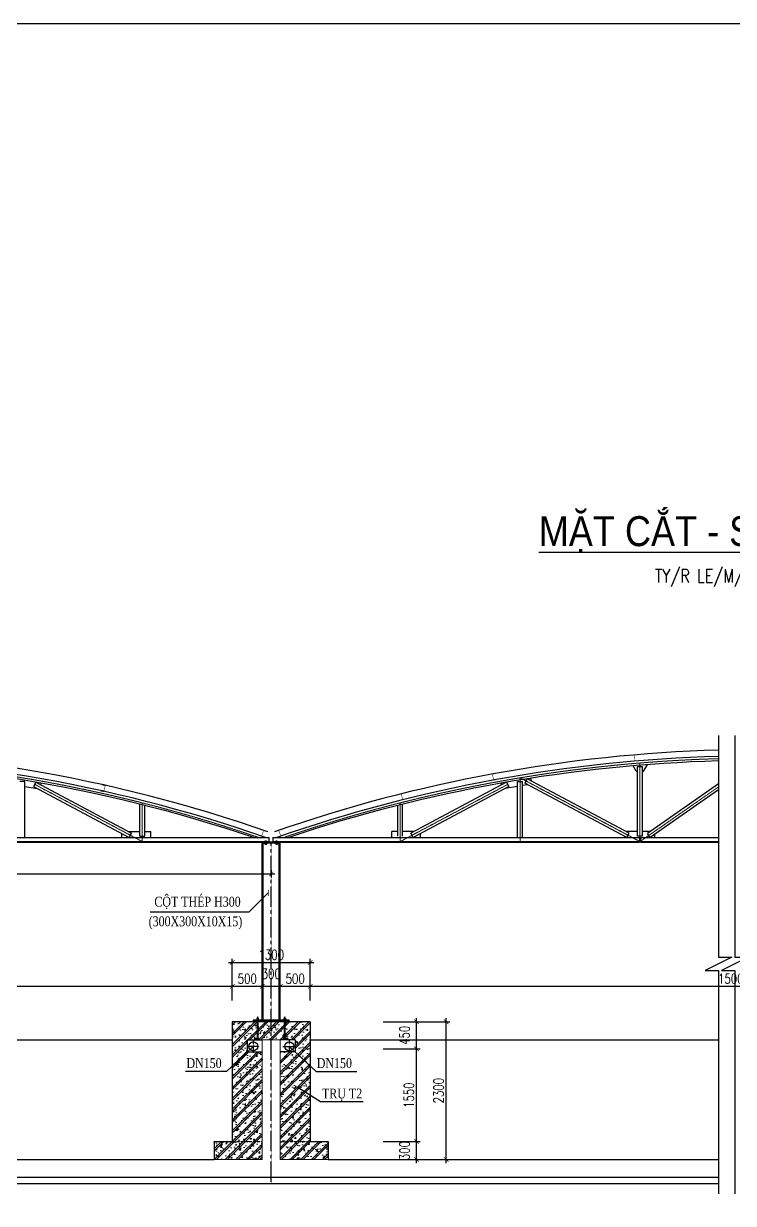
# Model space of a CAD drawing. Header units: millimetres. Extents: x -702765 to 835888, y -645289 to 262.
# Drawn here: x 615660 to 627498, y -420051 to -400359 of the extents above; entities that cross this region are included whole.
import ezdxf
from ezdxf.enums import TextEntityAlignment as Align

# ---------------------------------------------------------------- set-up
doc = ezdxf.new("R2010")
doc.units = ezdxf.units.MM
doc.header["$LTSCALE"] = 0.01
for name, pattern in [('ACAD_ISO04W100', [30, 24, -3, 0, -3]), ('CENTER', [2, 1.25, -0.25, 0.25, -0.25]), ('CENTER2', [1.125, 0.75, -0.125, 0.125, -0.125]), ('DASHED', [19.05, 12.7, -6.35])]:
    doc.linetypes.add(name, pattern=pattern)
for name, color, linetype, lineweight in [('bu long', 5, 'Continuous', 13), ('duong tam', 6, 'CENTER', 9), ('HACH', 8, 'Continuous', 9), ('net truc', 5, 'ACAD_ISO04W100', 9), ('ong phan phoi bun', 3, 'Continuous', 25), ('S-AXIS', 1, 'ACAD_ISO04W100', 9)]:
    doc.layers.add(name, color=color, linetype=linetype, lineweight=lineweight)
for name, color, linetype in [('HACTH @ 1', 8, 'Continuous'), ('HATCH', 8, 'Continuous'), ('khuat', 6, 'DASHED'), ('manh', 8, 'Continuous'), ('TEXT', 2, 'Continuous'), ('TEXT1', 31, 'Continuous'), ('THEP', 4, 'Continuous'), ('TIM', 1, 'CENTER2'), ('TUONG', 7, 'Continuous'), ('VALVES', 7, 'Continuous')]:
    doc.layers.add(name, color=color, linetype=linetype)
doc.styles.add('2-5', font='romans.shx', dxfattribs={"width": 0.75, "bigfont": 'vns.shx'})
doc.styles.add('ROMANS', font='romans', dxfattribs={"width": 0.7, "height": 1, "bigfont": 'vns'})
doc.styles.add('style3', font='VHAVAN.TTF', dxfattribs={"width": 0.75})
doc.styles.add('VNTIMEHSHX', font='vntimeh.shx', dxfattribs={"width": 0.75})
doc.linetypes.add('ZIGZAG', pattern='A,0.0001,-0.2,[131,ltypeshp.shx,S=0.2,R=0,X=-0.2,Y=0],-0.4,[131,ltypeshp.shx,S=0.2,R=180,X=0.2,Y=0],-0.2', length=0.8001)
doc.dimstyles.new('1-75 HP', dxfattribs={"dimscale": 75, "dimtxt": 2.2, "dimasz": 1, "dimexe": 0.8, "dimexo": 0, "dimgap": 0.6, "dimtad": 1, "dimdec": 0, "dimdsep": 46, "dimtxsty": '2-5', "dimblk": 'ARCHTICK', "dimcen": 2.5, "dimdle": 0.8, "dimclrd": 1, "dimclre": 1, "dimclrt": 2, "dimadec": 0, "dimazin": 0, "dimtfac": 1, "dimtdec": 0, "dimtmove": 2, "dimatfit": 3, "dimldrblk": 'ARCHTICK', "dimfxl": 0, "dimtolj": 1, "dimtzin": 0, "dimarcsym": 0})

# ---------------------------------------------------------------- blocks, each defined once
blk = doc.blocks.new('_ArchTick')
at = {"color": 0, "linetype": 'ByBlock', "const_width": 0.15}
blk.add_lwpolyline([(-0.5, -0.5), (0.5, 0.5)], dxfattribs=at)
blk = doc.blocks.new('bulon1')
for p, q in [((-5.2, -11.4), (5.2, -11.4)), ((-3, -7.4), (-3, -8.8)), ((-2.1, -6.8), (-2.4, -6.8)), ((-2.1, -9.4), (-2.4, -9.4)), ((-2.1, -6.8), (2.1, -6.8)), ((-2.1, -9.4), (-2.1, -9.4)), ((-2.1, -9.4), (2.1, -9.4)), ((-1.9, -6.8), (-1.9, -6.8)), ((-1.9, -9.4), (-1.8, -9.4)), ((-1.8, -6.9), (-1.8, -6.8)), ((-1.7, -6.9), (-1.6, -6.8)), ((-1.7, -9.4), (-1.4, -9.1)), ((-1.6, -7), (-1.4, -6.8)), ((-1.5, -2.7), (1.4, -2.7)), ((-1.5, -3.8), (1.5, -2.8)), ((-1.5, -4.8), (1.5, -3.8)), ((-1.5, -5.8), (1.5, -4.8)), ((-1.5, -6.8), (1.5, -5.8)), ((-1.5, -7.1), (-1.2, -6.8)), ((-1.5, -7.2), (-1.4, -7.2)), ((-1.5, -7.4), (-1.5, -7.4)), ((-1.5, -7.4), (-1.5, -8.8)), ((-1.5, -8.8), (-1.5, -8.8)), ((-1.5, -9), (-1.4, -9)), ((-1.5, -9.4), (-1.3, -9.2)), ((-1.5, -9.8), (-0.4, -9.4)), ((-1.5, -12.2), (1.2, -11.4)), ((-1.5, -13.2), (1.5, -12.3)), ((-1.5, -14.2), (1.5, -13.3)), ((-1.5, -15.2), (1.5, -14.3)), ((-1.5, -16.2), (1.5, -15.3)), ((-1.5, -17.2), (1.5, -16.3)), ((-1.5, -18.2), (1.5, -17.3)), ((-1.5, -19.2), (1.5, -18.3)), ((-1.5, -20.2), (1.5, -19.3)), ((-1.5, -20.7), (1.5, -19.8)), ((-1.5, -66.1), (-1.5, -20.7)), ((-1.3, -9.4), (-1.2, -9.3)), ((-1.2, -9.4), (-1.1, -9.3)), ((-1.1, -6.8), (-1, -6.8)), ((-1, -3.1), (0.2, -2.7)), ((-1, -4.1), (1, -3.5)), ((-1, -5.1), (1, -4.5)), ((-1, -6.1), (1, -5.5)), ((-1, -9.4), (-1, -9.4)), ((-1, -10.1), (1, -9.5)), ((-1, -11.6), (-0.4, -11.4)), ((-1, -12.6), (1, -12)), ((-1, -13.6), (1, -13)), ((-1, -14.6), (1, -14)), ((-1, -15.6), (1, -15)), ((-1, -16.6), (1, -16)), ((-1, -17.6), (1, -17)), ((-1, -18.6), (1, -18)), ((-1, -19.6), (1, -19)), ((-0.9, -6.8), (-0.9, -6.8)), ((0.9, -6.8), (-0.9, -6.8)), ((0.9, -9.4), (-0.9, -9.4)), ((-0.4, -10.4), (1.5, -9.8)), ((0, -6.8), (1, -6.5)), ((0.9, -6.8), (0.9, -6.8)), ((1, -6.8), (1.1, -6.8)), ((1, -9.4), (1, -9.4)), ((1.1, -9.4), (1.5, -9)), ((1.2, -6.9), (1.3, -6.8)), ((1.3, -7), (1.4, -6.8)), ((1.3, -9.4), (1.6, -9.1)), ((1.4, -7.2), (1.8, -6.8)), ((1.4, -7.1), (1.6, -6.8)), ((1.5, -7.3), (1.5, -7.3)), ((1.5, -7.4), (1.5, -8.8)), ((1.5, -8.9), (1.5, -8.9)), ((1.5, -9.4), (1.6, -9.2)), ((1.5, -19.8), (1.5, -66.1)), ((1.7, -9.4), (1.7, -9.3)), ((1.8, -9.4), (1.9, -9.4)), ((2, -6.8), (2, -6.8)), ((2, -9.4), (2, -9.4)), ((2.4, -6.8), (2.1, -6.8)), ((2.4, -9.4), (2.1, -9.4)), ((3, -8.8), (3, -7.4)), ((-9.7, -68.1), (-3.5, -68.1)), ((-3.5, -71.1), (-9.7, -71.1))]:
    blk.add_line(p, q)
for points in [[(-5.2, -11.4), (-5.2, -10.4), (5.2, -10.4), (5.2, -11.4)], [(-1.4, -6.8), (-1.5, -6.8), (-1, -6.1), (-1.5, -5.8), (-1, -5.1), (-1.5, -4.8), (-1, -4.1), (-1.5, -3.8), (-1, -3.1), (-1.5, -2.8), (-1.5, -2.7)], [(-1.2, -10.4), (-1, -10.1), (-1.5, -9.8), (-1.2, -9.3)], [(-1, -20.6), (-1.5, -20.2), (-1, -19.6), (-1.5, -19.2), (-1, -18.6), (-1.5, -18.2), (-1, -17.6), (-1.5, -17.2), (-1, -16.6), (-1.5, -16.2), (-1, -15.6), (-1.5, -15.2), (-1, -14.6), (-1.5, -14.2), (-1, -13.6), (-1.5, -13.2), (-1, -12.6), (-1.5, -12.2), (-1, -11.6)], [(1.5, -6.8), (1, -6.5), (1.5, -5.8), (1, -5.5), (1.5, -4.8), (1, -4.5), (1.5, -3.8), (1, -3.5), (1.5, -2.8), (1.4, -2.7)], [(1.1, -10.4), (1.5, -9.8), (1, -9.5), (1.1, -9.4)], [(1, -20), (1.5, -19.3), (1, -19), (1.5, -18.3), (1, -18), (1.5, -17.3), (1, -17), (1.5, -16.3), (1, -16), (1.5, -15.3), (1, -15), (1.5, -14.3), (1, -14), (1.5, -13.3), (1, -13), (1.5, -12.3), (1, -12), (1.4, -11.4)]]:
    blk.add_lwpolyline(points)
blk.add_lwpolyline([(-9.7, -69.6, -0.389995), (-9.7, -68.1, -0.389995), (-9.7, -69.6, 0.389995), (-9.7, -71.1)], format="xyb")
for centre, radius, start, end in [((-2.4, -7.4), 0.6, 90, 180), ((-2.4, -8.8), 0.6, 180, 270), ((-2.1, -7.4), 0.6, 0, 90), ((-2.1, -8.8), 0.6, 270, 0), ((-0.9, -7.4), 0.6, 90, 180), ((-0.9, -8.8), 0.6, 180, 270), ((0.9, -7.4), 0.6, 0, 90), ((0.9, -8.8), 0.6, 270, 0), ((2.1, -7.4), 0.6, 90, 180), ((2.1, -8.8), 0.6, 180, 270), ((2.4, -7.4), 0.6, 0, 90), ((2.4, -8.8), 0.6, 270, 0), ((-3.5, -66.1), 2, 270, 0), ((-3.5, -66.1), 5, 270, 0)]:
    blk.add_arc(centre, radius, start, end)
at = {"layer": 'net truc'}
blk.add_line((-3.5, -69.6), (-9.7, -69.6), dxfattribs=at)
blk.add_arc((-3.5, -66.1), 3.5, 270, 0, dxfattribs=at)
at = {"layer": 'S-AXIS'}
blk.add_line((0, 0), (0, -66.2), dxfattribs=at)
blk = doc.blocks.new('GSDFG43')
for p, q in [((603657, -412793), (603657, -412786)), ((603657, -412829), (603657, -412821)), ((603661, -412783), (603662, -412783)), ((603661, -412796), (603662, -412796)), ((603661, -412818), (603662, -412818)), ((603661, -412832), (603662, -412832)), ((603684, -412783), (603662, -412783)), ((603684, -412796), (603662, -412796)), ((603684, -412818), (603662, -412818)), ((603684, -412832), (603662, -412832)), ((603663, -412783), (603663, -412783)), ((603663, -412796), (603663, -412796)), ((603664, -412796), (603663, -412796)), ((603663, -412818), (603663, -412818)), ((603663, -412832), (603663, -412832)), ((603664, -412832), (603663, -412832)), ((603666, -412784), (603664, -412783)), ((603665, -412796), (603664, -412796)), ((603666, -412820), (603664, -412818)), ((603665, -412832), (603664, -412831)), ((603666, -412784), (603665, -412783)), ((603667, -412796), (603665, -412794)), ((603666, -412796), (603665, -412795)), ((603666, -412796), (603665, -412795)), ((603666, -412819), (603665, -412818)), ((603666, -412832), (603665, -412830)), ((603667, -412832), (603665, -412830)), ((603666, -412832), (603665, -412831)), ((603667, -412783), (603666, -412783)), ((603666, -412785), (603666, -412785)), ((603666, -412786), (603666, -412793)), ((603666, -412794), (603666, -412794)), ((603666, -412832), (603666, -412795)), ((603667, -412819), (603666, -412818)), ((603666, -412821), (603666, -412821)), ((603666, -412821), (603666, -412829)), ((603666, -412829), (603666, -412829)), ((603667, -412783), (603667, -412783)), ((603667, -412818), (603667, -412818)), ((603668, -412783), (603668, -412783)), ((603668, -412797), (603668, -412796)), ((603668, -412796), (603668, -412796)), ((603668, -412818), (603668, -412818)), ((603668, -412832), (603668, -412832)), ((603668, -412832), (603668, -412832)), ((603669, -412783), (603669, -412783)), ((603669, -412783), (603678, -412783)), ((603669, -412796), (603678, -412796)), ((603669, -412818), (603669, -412818)), ((603669, -412818), (603678, -412818)), ((603669, -412832), (603678, -412832)), ((603678, -412783), (603678, -412783)), ((603678, -412818), (603678, -412818)), ((603679, -412783), (603679, -412783)), ((603679, -412796), (603679, -412796)), ((603680, -412796), (603679, -412796)), ((603679, -412818), (603679, -412818)), ((603679, -412832), (603679, -412832)), ((603680, -412832), (603679, -412832)), ((603682, -412784), (603680, -412783)), ((603682, -412796), (603680, -412795)), ((603681, -412796), (603680, -412796)), ((603682, -412820), (603680, -412818)), ((603681, -412832), (603680, -412831)), ((603682, -412832), (603680, -412831)), ((603681, -412783), (603681, -412782)), ((603682, -412784), (603681, -412783)), ((603681, -412785), (603681, -412784)), ((603681, -412786), (603681, -412786)), ((603681, -412786), (603681, -412793)), ((603681, -412793), (603681, -412793)), ((603681, -412794), (603681, -412794)), ((603681, -412832), (603681, -412795)), ((603682, -412796), (603681, -412795)), ((603681, -412818), (603681, -412818)), ((603682, -412819), (603681, -412818)), ((603681, -412820), (603681, -412820)), ((603681, -412821), (603681, -412821)), ((603681, -412821), (603681, -412829)), ((603681, -412829), (603681, -412829)), ((603682, -412832), (603681, -412830)), ((603681, -412830), (603681, -412830)), ((603682, -412783), (603682, -412783)), ((603682, -412819), (603682, -412818)), ((603683, -412783), (603683, -412783)), ((603683, -412796), (603683, -412796)), ((603683, -412818), (603683, -412818)), ((603683, -412832), (603683, -412832)), ((603684, -412783), (603684, -412783)), ((603684, -412783), (603686, -412783)), ((603684, -412796), (603684, -412796)), ((603684, -412796), (603686, -412796)), ((603684, -412818), (603684, -412818)), ((603684, -412818), (603686, -412818)), ((603684, -412832), (603684, -412832)), ((603684, -412832), (603686, -412832)), ((603689, -412786), (603689, -412793)), ((603689, -412821), (603689, -412829))]:
    blk.add_line(p, q)
for centre, major_axis, start_param, end_param in [((603661, -412786), (-2.26, 2.26), 5.497787, 7.068583), ((603661, -412793), (2.26, 2.26), 2.356194, 3.926991), ((603661, -412821), (-2.26, 2.26), 5.497787, 7.068583), ((603661, -412829), (2.26, 2.26), 2.356194, 3.926991), ((603662, -412786), (-2.26, 2.26), 0.785398, 2.356194), ((603662, -412793), (2.26, 2.26), 0.785398, 2.356194), ((603662, -412821), (-2.26, 2.26), 0.785398, 2.356194), ((603662, -412829), (2.26, 2.26), 0.785398, 2.356194), ((603669, -412786), (-2.26, 2.26), 5.497787, 7.068583), ((603669, -412793), (2.26, 2.26), 2.356194, 3.926991), ((603669, -412821), (-2.26, 2.26), 5.497787, 7.068583), ((603669, -412829), (2.26, 2.26), 2.356194, 3.926991), ((603678, -412786), (2.26, 2.26), -0.785398, 0.785398), ((603678, -412793), (-2.26, 2.26), 2.356194, 3.926991), ((603678, -412821), (2.26, 2.26), -0.785398, 0.785398), ((603678, -412829), (-2.26, 2.26), 2.356194, 3.926991), ((603684, -412786), (2.26, 2.26), 3.926991, 5.497787), ((603684, -412793), (-2.26, 2.26), 3.926991, 5.497787), ((603684, -412821), (2.26, 2.26), 3.926991, 5.497787), ((603684, -412829), (-2.26, 2.26), 3.926991, 5.497787), ((603686, -412786), (2.26, 2.26), -0.785398, 0.785398), ((603686, -412793), (-2.26, 2.26), 2.356194, 3.926991), ((603686, -412821), (2.26, 2.26), -0.785398, 0.785398), ((603686, -412829), (-2.26, 2.26), 2.356194, 3.926991)]:
    blk.add_ellipse(centre, major_axis=major_axis, ratio=1, start_param=start_param, end_param=end_param)
blk = doc.blocks.new('*D618')
at = {"color": 1, "lineweight": -2}
for p, q in [((621657, -419020), (622273, -419020)), ((622213, -419380), (622213, -418960)), ((621657, -419320), (622273, -419320))]:
    blk.add_line(p, q, dxfattribs=at)
at = {"layer": 'Defpoints', "color": 0}
for p in [(621657, -419020), (622213, -419020), (621657, -419320)]:
    blk.add_point(p, dxfattribs=at)
at = {"color": 1, "lineweight": -2, "xscale": 75, "yscale": 75, "zscale": 75}
for p, rotation in [((622213, -419020), 90), ((622213, -419320), 270)]:
    blk.add_blockref('_ArchTick', p, dxfattribs=dict(at, rotation=rotation))
at = {"color": 2, "insert": (622014, -419170), "char_height": 165, "attachment_point": 5, "rotation": 90, "style": '2-5'}
blk.add_mtext('\\A1;300', dxfattribs=at)
blk = doc.blocks.new('*D619')
at = {"color": 1, "lineweight": -2}
for p, q in [((621657, -417470), (622273, -417470)), ((622213, -419080), (622213, -417410)), ((621657, -419020), (622273, -419020))]:
    blk.add_line(p, q, dxfattribs=at)
at = {"layer": 'Defpoints', "color": 0}
for p in [(621657, -417470), (622213, -417470), (621657, -419020)]:
    blk.add_point(p, dxfattribs=at)
at = {"color": 1, "lineweight": -2, "xscale": 75, "yscale": 75, "zscale": 75}
for p, rotation in [((622213, -417470), 90), ((622213, -419020), 270)]:
    blk.add_blockref('_ArchTick', p, dxfattribs=dict(at, rotation=rotation))
at = {"color": 2, "insert": (622086, -418245), "char_height": 165, "attachment_point": 5, "rotation": 90, "style": '2-5'}
blk.add_mtext('\\A1;1550', dxfattribs=at)
blk = doc.blocks.new('*D620')
at = {"color": 1, "lineweight": -2}
for p, q in [((621657, -417020), (622273, -417020)), ((622213, -417530), (622213, -416960)), ((621657, -417470), (622273, -417470))]:
    blk.add_line(p, q, dxfattribs=at)
at = {"layer": 'Defpoints', "color": 0}
for p in [(621657, -417020), (622213, -417020), (621657, -417470)]:
    blk.add_point(p, dxfattribs=at)
at = {"color": 1, "lineweight": -2, "xscale": 75, "yscale": 75, "zscale": 75}
for p, rotation in [((622213, -417020), 90), ((622213, -417470), 270)]:
    blk.add_blockref('_ArchTick', p, dxfattribs=dict(at, rotation=rotation))
at = {"color": 2, "insert": (622014, -417245), "char_height": 165, "attachment_point": 5, "rotation": 90, "style": '2-5'}
blk.add_mtext('\\A1;450', dxfattribs=at)
blk = doc.blocks.new('*D621')
at = {"color": 1, "lineweight": -2}
for p, q in [((621657, -417020), (622768, -417020)), ((622708, -419380), (622708, -416960)), ((621657, -419320), (622768, -419320))]:
    blk.add_line(p, q, dxfattribs=at)
at = {"layer": 'Defpoints', "color": 0}
for p in [(621657, -417020), (622708, -417020), (621657, -419320)]:
    blk.add_point(p, dxfattribs=at)
at = {"color": 1, "lineweight": -2, "xscale": 75, "yscale": 75, "zscale": 75}
for p, rotation in [((622708, -417020), 90), ((622708, -419320), 270)]:
    blk.add_blockref('_ArchTick', p, dxfattribs=dict(at, rotation=rotation))
at = {"color": 2, "insert": (622581, -418170), "char_height": 165, "attachment_point": 5, "rotation": 90, "style": '2-5'}
blk.add_mtext('\\A1;2300', dxfattribs=at)
blk = doc.blocks.new('*D646')
at = {"color": 1, "lineweight": -2}
for p, q in [((619080, -416428), (619700, -416428)), ((619140, -416664), (619140, -416368)), ((619640, -416664), (619640, -416368))]:
    blk.add_line(p, q, dxfattribs=at)
at = {"layer": 'Defpoints', "color": 0}
for p in [(619640, -416428), (619140, -416664), (619640, -416664)]:
    blk.add_point(p, dxfattribs=at)
at = {"color": 1, "lineweight": -2, "xscale": 75, "yscale": 75, "zscale": 75, "rotation": 180}
blk.add_blockref('_ArchTick', (619140, -416428), dxfattribs=at)
at = {"color": 1, "lineweight": -2, "xscale": 75, "yscale": 75, "zscale": 75}
blk.add_blockref('_ArchTick', (619640, -416428), dxfattribs=at)
at = {"color": 2, "insert": (619390, -416301), "char_height": 165, "attachment_point": 5, "style": '2-5'}
blk.add_mtext('\\A1;500', dxfattribs=at)
blk = doc.blocks.new('*D647')
at = {"color": 1, "lineweight": -2}
for p, q in [((619580, -416428), (620000, -416428)), ((619640, -416664), (619640, -416368)), ((619940, -416664), (619940, -416368))]:
    blk.add_line(p, q, dxfattribs=at)
at = {"layer": 'Defpoints', "color": 0}
for p in [(619940, -416428), (619640, -416664), (619940, -416664)]:
    blk.add_point(p, dxfattribs=at)
at = {"color": 1, "lineweight": -2, "xscale": 75, "yscale": 75, "zscale": 75, "rotation": 180}
blk.add_blockref('_ArchTick', (619640, -416428), dxfattribs=at)
at = {"color": 1, "lineweight": -2, "xscale": 75, "yscale": 75, "zscale": 75}
blk.add_blockref('_ArchTick', (619940, -416428), dxfattribs=at)
at = {"color": 2, "insert": (619790, -416218), "char_height": 165, "attachment_point": 5, "style": '2-5'}
blk.add_mtext('\\A1;300', dxfattribs=at)
blk = doc.blocks.new('*D648')
at = {"color": 1, "lineweight": -2}
for p, q in [((619880, -416428), (620500, -416428)), ((619940, -416664), (619940, -416368)), ((620440, -416664), (620440, -416368))]:
    blk.add_line(p, q, dxfattribs=at)
at = {"layer": 'Defpoints', "color": 0}
for p in [(620440, -416428), (619940, -416664), (620440, -416664)]:
    blk.add_point(p, dxfattribs=at)
at = {"color": 1, "lineweight": -2, "xscale": 75, "yscale": 75, "zscale": 75, "rotation": 180}
blk.add_blockref('_ArchTick', (619940, -416428), dxfattribs=at)
at = {"color": 1, "lineweight": -2, "xscale": 75, "yscale": 75, "zscale": 75}
blk.add_blockref('_ArchTick', (620440, -416428), dxfattribs=at)
at = {"color": 2, "insert": (620190, -416301), "char_height": 165, "attachment_point": 5, "style": '2-5'}
blk.add_mtext('\\A1;500', dxfattribs=at)
blk = doc.blocks.new('*D649')
at = {"color": 1, "lineweight": -2}
for p, q in [((619080, -416029), (620500, -416029)), ((619140, -416664), (619140, -415969)), ((620440, -416664), (620440, -415969))]:
    blk.add_line(p, q, dxfattribs=at)
at = {"layer": 'Defpoints', "color": 0}
for p in [(620440, -416029), (619140, -416664), (620440, -416664)]:
    blk.add_point(p, dxfattribs=at)
at = {"color": 1, "lineweight": -2, "xscale": 75, "yscale": 75, "zscale": 75, "rotation": 180}
blk.add_blockref('_ArchTick', (619140, -416029), dxfattribs=at)
at = {"color": 1, "lineweight": -2, "xscale": 75, "yscale": 75, "zscale": 75}
blk.add_blockref('_ArchTick', (620440, -416029), dxfattribs=at)
at = {"color": 2, "insert": (619790, -415901), "char_height": 165, "attachment_point": 5, "style": '2-5'}
blk.add_mtext('\\A1;1300', dxfattribs=at)
blk = doc.blocks.new('*D663')
at = {"color": 1, "lineweight": -2}
for p, q in [((604080, -416428), (619200, -416428)), ((604140, -416762), (604140, -416368)), ((619140, -416664), (619140, -416368))]:
    blk.add_line(p, q, dxfattribs=at)
at = {"layer": 'Defpoints', "color": 0}
for p in [(619140, -416428), (619140, -416664), (604140, -416762)]:
    blk.add_point(p, dxfattribs=at)
at = {"color": 1, "lineweight": -2, "xscale": 75, "yscale": 75, "zscale": 75, "rotation": 180}
blk.add_blockref('_ArchTick', (604140, -416428), dxfattribs=at)
at = {"color": 1, "lineweight": -2, "xscale": 75, "yscale": 75, "zscale": 75}
blk.add_blockref('_ArchTick', (619140, -416428), dxfattribs=at)
at = {"color": 2, "insert": (611640, -416301), "char_height": 165, "attachment_point": 5, "style": '2-5'}
blk.add_mtext('\\A1;15000', dxfattribs=at)
blk = doc.blocks.new('*D664')
at = {"color": 1, "lineweight": -2}
for p, q in [((620380, -416428), (635500, -416428)), ((620440, -416664), (620440, -416368)), ((635440, -416664), (635440, -416368))]:
    blk.add_line(p, q, dxfattribs=at)
at = {"layer": 'Defpoints', "color": 0}
for p in [(635440, -416428), (620440, -416664), (635440, -416664)]:
    blk.add_point(p, dxfattribs=at)
at = {"color": 1, "lineweight": -2, "xscale": 75, "yscale": 75, "zscale": 75, "rotation": 180}
blk.add_blockref('_ArchTick', (620440, -416428), dxfattribs=at)
at = {"color": 1, "lineweight": -2, "xscale": 75, "yscale": 75, "zscale": 75}
blk.add_blockref('_ArchTick', (635440, -416428), dxfattribs=at)
at = {"color": 2, "insert": (627940, -416301), "char_height": 165, "attachment_point": 5, "style": '2-5'}
blk.add_mtext('\\A1;15000x4=60000', dxfattribs=at)
blk = doc.blocks.new('*D819')
at = {"color": 1, "lineweight": -2}
for p, q in [((603740, -414565), (603740, -414492)), ((619790, -414491), (619790, -414612)), ((603680, -414552), (619850, -414552))]:
    blk.add_line(p, q, dxfattribs=at)
at = {"layer": 'Defpoints', "color": 0}
for p in [(619790, -414491), (603740, -414565), (619790, -414552)]:
    blk.add_point(p, dxfattribs=at)
at = {"color": 1, "lineweight": -2, "xscale": 75, "yscale": 75, "zscale": 75, "rotation": 180}
blk.add_blockref('_ArchTick', (603740, -414552), dxfattribs=at)
at = {"color": 1, "lineweight": -2, "xscale": 75, "yscale": 75, "zscale": 75}
blk.add_blockref('_ArchTick', (619790, -414552), dxfattribs=at)
at = {"color": 2, "insert": (611765, -414425), "char_height": 165, "attachment_point": 5, "style": '2-5'}
blk.add_mtext('\\A1;16050', dxfattribs=at)

msp = doc.modelspace()

# ---------------------------------------------------------------- hatches: boundary and pattern name
at = {"layer": 'HACH'}
h = msp.add_hatch(dxfattribs=at)
h.set_pattern_fill('BT-01', color=256, scale=30, pattern_type=2)
h.set_pattern_definition([(50, (0, -1222.2), (215.178055, -18.82564), [22.5, -247.5]), (355, (0, -1222.2), (-41.6254, 225.65764), [18, -198]), (100.4514, (17.93, -1223.78), (173.552815, 206.83186), [19.12206, -210.342634]), (46.1842, (0, -1162.2), (320.17231, -49.6557), [33.75, -371.25]), (96.6356, (26.68, -1166.35), (280.39881, 292.23536), [28.68309, -315.5139]), (351.1842, (0, -1162.2), (280.39858, 292.23558), [27, -297]), (21, (30, -1177.2), (179.072116, -120.785667), [22.5, -247.5]), (326, (30, -1177.2), (72.9946, 217.545014), [18, -198]), (71.4514, (44.92, -1187.27), (252.06679, 96.75915), [19.12206, -210.342634]), (37.5, (0, -1222.21), (3.6479566, 99.868156), [0, -195.6, 0, -201, 0, -198.75]), (7.5, (0, -1222.21), (78.920861, 118.323514), [0, -114.6, 0, -191.1, 0, -75.75]), (327.5, (-66.9, -1222.21), (160.146731, -6.7664615), [0, -75, 0, -234, 0, -310.5]), (317.5, (-96.9, -1222.21), (174.95585, 30.031495), [0, -97.5, 0, -155.4, 0, -220.5]), (45, (0, -1222.21), (-90.156115, 90.156115), []), (45, (0, -1185.46), (-90.156115, 90.156115), [])])
h.paths.add_polyline_path([(619389.7, -417320.2), (620189.7, -417320.2), (620189.7, -417520.2), (619939.7, -417520.2), (619939.7, -419320.2), (620739.7, -419320.2), (620739.7, -419020.2), (620439.7, -419020.2), (620439.7, -417020.2), (619139.7, -417020.2), (619139.7, -419020.2), (618839.7, -419020.2), (618839.7, -419320.2), (619639.7, -419320.2), (619639.7, -417520.2), (619389.7, -417520.2)])

# ---------------------------------------------------------------- linework, layer by layer
for p, q in [((626000.7, -412838.2), (626064.1, -412728.3)), ((625878.7, -412838.2), (625826.4, -412747.6)), ((625878.7, -412838.2), (625898.7, -412838.2)), ((625898.7, -413923.1), (625898.7, -412761.5)), ((625898.7, -412761.5), (625981, -412761.5)), ((625981, -413923.1), (625981, -412761.5)), ((625981, -412838.2), (626001, -412838.2)), ((615680.7, -413010.4), (615598.4, -413010.4)), ((615680.7, -413943.1), (615680.7, -413010.4)), ((615680.7, -413091.7), (615886.8, -413125.7)), ((615866.3, -413021.9), (615827.7, -413094.3)), ((615827.7, -413094.3), (617422.5, -413943.1)), ((615866.3, -413021.9), (617461, -413870.7)), ((615947.1, -413064.9), (615951.7, -413036.9)), ((623713.1, -413021.9), (622118.4, -413870.7)), ((623751.6, -413094.3), (622156.9, -413943.1)), ((623632.3, -413064.9), (623627.7, -413036.9)), ((623898.7, -413091.7), (623692.6, -413125.7)), ((623713.1, -413021.9), (623751.6, -413094.3)), ((623898.7, -413943.1), (623898.7, -413010.4)), ((623898.7, -413010.4), (623981, -413010.4)), ((623981, -413943.1), (623981, -413010.4)), ((624069.8, -413063.5), (623981, -413078.1)), ((624058.2, -412964.4), (624019.6, -413036.8)), ((625722.5, -413943.1), (624019.6, -413036.8)), ((625761, -413870.7), (624058.2, -412964.4)), ((624128.7, -413001.9), (624120.7, -412953.7)), ((627248.9, -413049.7), (626063.7, -413875.8)), ((627248.9, -413149.7), (626110.6, -413943.1)), ((617598.4, -413923.1), (617598.4, -413387.9)), ((617680.7, -413923.1), (617680.7, -413408.6)), ((621898.7, -413923.1), (621898.7, -413408.6)), ((621981, -413923.1), (621981, -413387.9)), ((617298.4, -413943.1), (617298.4, -413877)), ((617409.1, -413843.1), (617598.4, -413843.1)), ((617422.5, -413943.1), (617461, -413870.7)), ((617598.4, -413923.1), (617680.7, -413923.1)), ((617680.7, -413843.1), (617780.7, -413843.1)), ((617780.7, -413943.1), (617780.7, -413843.1)), ((621898.7, -413843.1), (621798.7, -413843.1)), ((621798.7, -413943.1), (621798.7, -413843.1)), ((622170.3, -413843.1), (621981, -413843.1)), ((622156.9, -413943.1), (622118.4, -413870.7)), ((622281, -413943.1), (622281, -413877)), ((625689.7, -413943.1), (625689.7, -413925.6)), ((625898.7, -413843.1), (625709.1, -413843.1)), ((625722.5, -413943.1), (625761, -413870.7)), ((625981, -413923.1), (625898.7, -413923.1)), ((626110.7, -413843.1), (625981, -413843.1)), ((626110.6, -413943.1), (626063.7, -413875.8)), ((626189.7, -413943.1), (626189.7, -413888)), ((609649.7, -414020.2), (619758.1, -414020.2)), ((613649.7, -413943.1), (619758.1, -413943.1)), ((619639.7, -414040.2), (619639.7, -414020.2)), ((619939.7, -414020.2), (619639.7, -414020.2)), ((619939.7, -414030.2), (619639.7, -414030.2)), ((619939.7, -414040.2), (619639.7, -414040.2)), ((619817.4, -413943.1), (625929.7, -413943.1)), ((619817.4, -413943.1), (619817.4, -414020.2)), ((619817.4, -413943.1), (623390.8, -413943.1)), ((619817.4, -414020.2), (625929.7, -414020.2)), ((619939.7, -414040.2), (619939.7, -414020.2)), ((625929.7, -413943.1), (625929.7, -414020.2)), ((625949.7, -413943.1), (627248.9, -413943.1)), ((625949.7, -413943.1), (625949.7, -414020.2)), ((625949.7, -414020.2), (627248.9, -414020.2)), ((619389.7, -417320.2), (619389.7, -417520.2)), ((619389.7, -417320.2), (619639.7, -417320.2)), ((620189.7, -417320.2), (619939.7, -417320.2)), ((620189.7, -417320.2), (620189.7, -417520.2)), ((619389.7, -417520.2), (619639.7, -417520.2)), ((620189.7, -417520.2), (619939.7, -417520.2)), ((604439.7, -419320.2), (618839.7, -419320.2)), ((620739.7, -419320.2), (627248.9, -419320.2)), ((627248.9, -419620.2), (603039.7, -419620.2)), ((602939.7, -419720.2), (627248.9, -419720.2))]:
    msp.add_line(p, q)
msp.add_lwpolyline([(521381, -400359.1), (659404.4, -400359.1), (659404.4, -469287.1), (521381, -469287.1)], close=True)
at = {"const_width": 8.23}
for points in [[(623540.3, -412875.5), (623478.8, -412887.3), (623498.4, -412988.3), (623551.6, -412978)], [(616961.5, -413065.8), (617021.8, -413083), (616993.3, -413181.8), (616941.2, -413166.9)], [(619608, -413799.3), (619666.4, -413821.8), (619629.4, -413917.7), (619578.8, -413898.2)], [(619971.4, -413799.3), (619913, -413821.8), (619950, -413917.7), (620000.6, -413898.2)]]:
    msp.add_lwpolyline(points, dxfattribs=at)
at = {"color": 4}
msp.add_lwpolyline([(620089.7, -416992.2), (619488.8, -416992.2), (619488.8, -417006.2), (620089.7, -417006.2)], close=True, dxfattribs=at)
for centre in [(619489.7, -417430.1), (620089.7, -417430.1)]:
    msp.add_circle(centre, 75)
for centre, radius, start, end in [((611639.7, -437052), 24575.2, 70.76551, 109.23449), ((627939.7, -437052), 24575.2, 91.61073, 109.23449), ((611639.7, -437057), 24477.2, 70.78699, 109.21301), ((611639.7, -437307.5), 24650.6, 71.40999, 108.59001), ((627939.7, -437057), 24477.2, 91.61717, 109.21301), ((627939.7, -437307.5), 24650.6, 91.60579, 108.59001)]:
    msp.add_arc(centre, radius, start, end)
at = {"layer": 'duong tam', "ltscale": 200}
for p, q in [((625939.7, -414012.2), (625939.7, -412700.2)), ((615847, -413058.1), (617639.7, -414012.2)), ((623732.4, -413058.1), (621939.7, -414012.2)), ((623939.7, -414012.2), (623939.7, -412947.8)), ((625939.7, -414012.2), (623939.7, -412947.8)), ((627248.9, -413099.7), (625939.7, -414012.2)), ((617639.7, -414012.2), (617639.7, -413366.2)), ((621939.7, -414012.2), (621939.7, -413366.2)), ((603584.7, -414012.2), (619758.1, -414012.2)), ((619817.4, -414012.2), (627248.9, -414012.2))]:
    msp.add_line(p, q, dxfattribs=at)
for centre, start, end in [((611639.7, -437057), 71.0477, 109.21301), ((627939.7, -437057), 91.61972, 108.9523)]:
    msp.add_arc(centre, 24438.7, start, end, dxfattribs=at)
at = {"layer": 'HACH', "color": 3, "linetype": 'ZIGZAG', "ltscale": 50}
for p, q in [((619639.7, -417320.2), (619639.7, -419320.2)), ((619639.7, -417320.2), (619939.7, -417320.2)), ((619939.7, -417320.2), (619939.7, -419320.2)), ((618839.7, -419320.2), (619639.7, -419320.2)), ((619939.7, -419320.2), (620739.7, -419320.2))]:
    msp.add_line(p, q, dxfattribs=at)
at = {"layer": 'HACTH @ 1'}
for points in [[(627248.9, -412243.8), (627248.9, -415939.6), (627472.9, -415939.6), (627024.9, -416163.6), (627248.9, -416163.6), (627248.9, -419889.8)], [(627522.3, -412243.8), (627522.3, -415939.6), (627746.3, -415939.6), (627298.3, -416163.6), (627522.3, -416163.6), (627522.3, -419889.8)]]:
    msp.add_lwpolyline(points, dxfattribs=at)
at = {"layer": 'HATCH'}
for p, q in [((619584.7, -414020.2), (619758.1, -414020.2)), ((619654.7, -416992.2), (619654.7, -414040.2)), ((619994.7, -414020.2), (619817.4, -414020.2)), ((619994.7, -414020.2), (619817.4, -414020.2)), ((619924.7, -416992.2), (619924.7, -414040.2)), ((604239.7, -417320.2), (619139.7, -417320.2)), ((620439.7, -417320.2), (627248.9, -417320.2))]:
    msp.add_line(p, q, dxfattribs=at)
at = {"layer": 'khuat', "ltscale": 10}
for p, q in [((619139.7, -419020.2), (619639.7, -419020.2)), ((619939.7, -419020.2), (620439.7, -419020.2))]:
    msp.add_line(p, q, dxfattribs=at)
at = {"layer": 'manh'}
msp.add_line((619758.1, -414020.2), (619758.1, -413943.1), dxfattribs=at)
at = {"layer": 'manh', "const_width": 8.23}
for points in [[(625904.3, -412562.4), (625841.9, -412568.5), (625852.1, -412670.8), (625906, -412665.6)], [(622017, -413197.9), (621956.7, -413215.2), (621985.2, -413314), (622037.3, -413299)]]:
    msp.add_lwpolyline(points, dxfattribs=at)
at = {"layer": 'ong phan phoi bun'}
for p, q in [((619139.7, -417020.2), (619139.7, -419020.2)), ((620439.7, -417020.2), (619139.7, -417020.2)), ((620439.7, -417020.2), (620439.7, -419020.2)), ((618839.7, -419020.2), (618839.7, -419320.2)), ((618839.7, -419020.2), (619139.7, -419020.2)), ((620439.7, -419020.2), (620739.7, -419020.2)), ((620739.7, -419020.2), (620739.7, -419320.2))]:
    msp.add_line(p, q, dxfattribs=at)
at = {"layer": 'THEP'}
for p, q in [((619639.7, -416992.2), (619639.7, -414040.2)), ((619939.7, -416992.2), (619939.7, -414040.2))]:
    msp.add_line(p, q, dxfattribs=at)
at = {"layer": 'TIM', "ltscale": 500}
for p, q in [((619789.7, -417020.2), (619789.7, -414040.2)), ((619789.7, -419720.2), (619789.7, -417020.2)), ((619595.4, -417430.1), (619384, -417430.1)), ((619489.7, -417324.4), (619489.7, -417535.8)), ((619984, -417430.1), (620195.4, -417430.1)), ((620089.7, -417324.4), (620089.7, -417535.8))]:
    msp.add_line(p, q, dxfattribs=at)
at = {"layer": 'TUONG', "color": 4}
msp.add_lwpolyline([(619488.8, -417020.2), (619488.8, -417006.2), (620089.7, -417006.2), (620089.7, -417020.2)], dxfattribs=at)

# ---------------------------------------------------------------- block references
at = {"layer": 'bu long', "yscale": 5.333333333335759}
for p, xscale, zscale in [((619563.8, -416931.4), 5.333333333335759, 5.333333333335759), ((620015.6, -416931.4), -5.333333333335759, 5.333333333333333)]:
    msp.add_blockref('bulon1', p, dxfattribs=dict(at, xscale=xscale, zscale=zscale))
at = {"layer": 'VALVES'}
msp.add_blockref('GSDFG43', (16025, -1222.2), dxfattribs=at)
at = {"layer": 'VALVES', "xscale": -1}
msp.add_blockref('GSDFG43', (1223554.4, -1222.2), dxfattribs=at)

# ---------------------------------------------------------------- texts
at = {"layer": 'TEXT', "style": 'VNTIMEHSHX', "width": 0.8}
for s, p in [('CéT THÐP H300', (617840.6, -415015.3)), ('(300X300X10X15)', (617745.8, -415343.1)), ('dn150', (618375.9, -417709.4)), ('dn150', (620549.7, -417709.4)), ('trô t2', (620636.8, -418217.2))]:
    msp.add_text(s, height=165, dxfattribs=at).set_placement(p, align=Align.MIDDLE_LEFT)
at = {"layer": 'TEXT1', "color": 2, "style": 'ROMANS', "width": 0.8}
msp.add_text('TY/R LE/M/J-SCALE: 1//75', height=220, dxfattribs=at).set_placement((626189, -409686.5))
at = {"layer": 'THEP', "style": 'style3', "width": 0.9}
msp.add_text('%%UmÆt c¾t - section 1-1', height=500, dxfattribs=at).set_placement((624251.8, -409080.6))

# ---------------------------------------------------------------- dimensions: what is measured, and where the dimension line sits
for base, p1, p2, picture, middle in [((619789.7, -414552.4), (603739.7, -414564.7), (619789.7, -414491.3), '*D819', (611764.7, -414424.9)), ((620439.7, -416028.6), (619139.7, -416663.8), (620439.7, -416663.8), '*D649', (619789.7, -415901.1)), ((619139.7, -416428.1), (604139.7, -416762), (619139.7, -416663.8), '*D663', (611639.7, -416300.6)), ((619639.7, -416428.1), (619139.7, -416663.8), (619639.7, -416663.8), '*D646', (619389.7, -416300.6)), ((619939.7, -416428.1), (619639.7, -416663.8), (619939.7, -416663.8), '*D647', (619789.7, -416218.1)), ((620439.7, -416428.1), (619939.7, -416663.8), (620439.7, -416663.8), '*D648', (620189.7, -416300.6))]:
    dim = msp.add_linear_dim(base=base, p1=p1, p2=p2, dimstyle='1-75 HP')
    dim.commit()
    dim.dimension.update_dxf_attribs({"geometry": picture, "text_midpoint": middle})
dim = msp.add_linear_dim(base=(635439.7, -416428.1), p1=(620439.7, -416663.8), p2=(635439.7, -416663.8), text='<>x4=60000', dimstyle='1-75 HP')
dim.commit()
dim.dimension.update_dxf_attribs({"geometry": '*D664', "text_midpoint": (627939.7, -416300.6)})
for base, p1, p2, picture, middle in [((622213.4, -417020.2), (621657.2, -417470.2), (621657.2, -417020.2), '*D620', (622014.3, -417245.2)), ((622213.4, -419020.2), (621657.2, -419320.2), (621657.2, -419020.2), '*D618', (622014.4, -419170.2))]:
    dim = msp.add_linear_dim(base=base, p1=p1, p2=p2, angle=90, dimstyle='1-75 HP')
    dim.commit()
    dim.dimension.update_dxf_attribs({"geometry": picture, "text_midpoint": middle, "dimtype": 160})
for base, p1, p2, picture, middle in [((622708.4, -417020.2), (621657.2, -419320.2), (621657.2, -417020.2), '*D621', (622580.9, -418170.2)), ((622213.4, -417470.2), (621657.2, -419020.2), (621657.2, -417470.2), '*D619', (622085.9, -418245.2))]:
    dim = msp.add_linear_dim(base=base, p1=p1, p2=p2, angle=90, dimstyle='1-75 HP')
    dim.commit()
    dim.dimension.update_dxf_attribs({"geometry": picture, "text_midpoint": middle})

# ---------------------------------------------------------------- leaders
for points in [[(619739.7, -414866.6), (619418.8, -415190.8), (617768.5, -415190.8)], [(619489.7, -417430.1), (619042.7, -417847.2), (618361.2, -417847.2)], [(620089.7, -417430.1), (620536.7, -417847.2), (621218.1, -417847.2)], [(620249.2, -418124.9), (620610.9, -418352), (621322.3, -418352)]]:
    msp.add_leader(points, dimstyle='1-75 HP')

doc.saveas('drawing.dxf')
